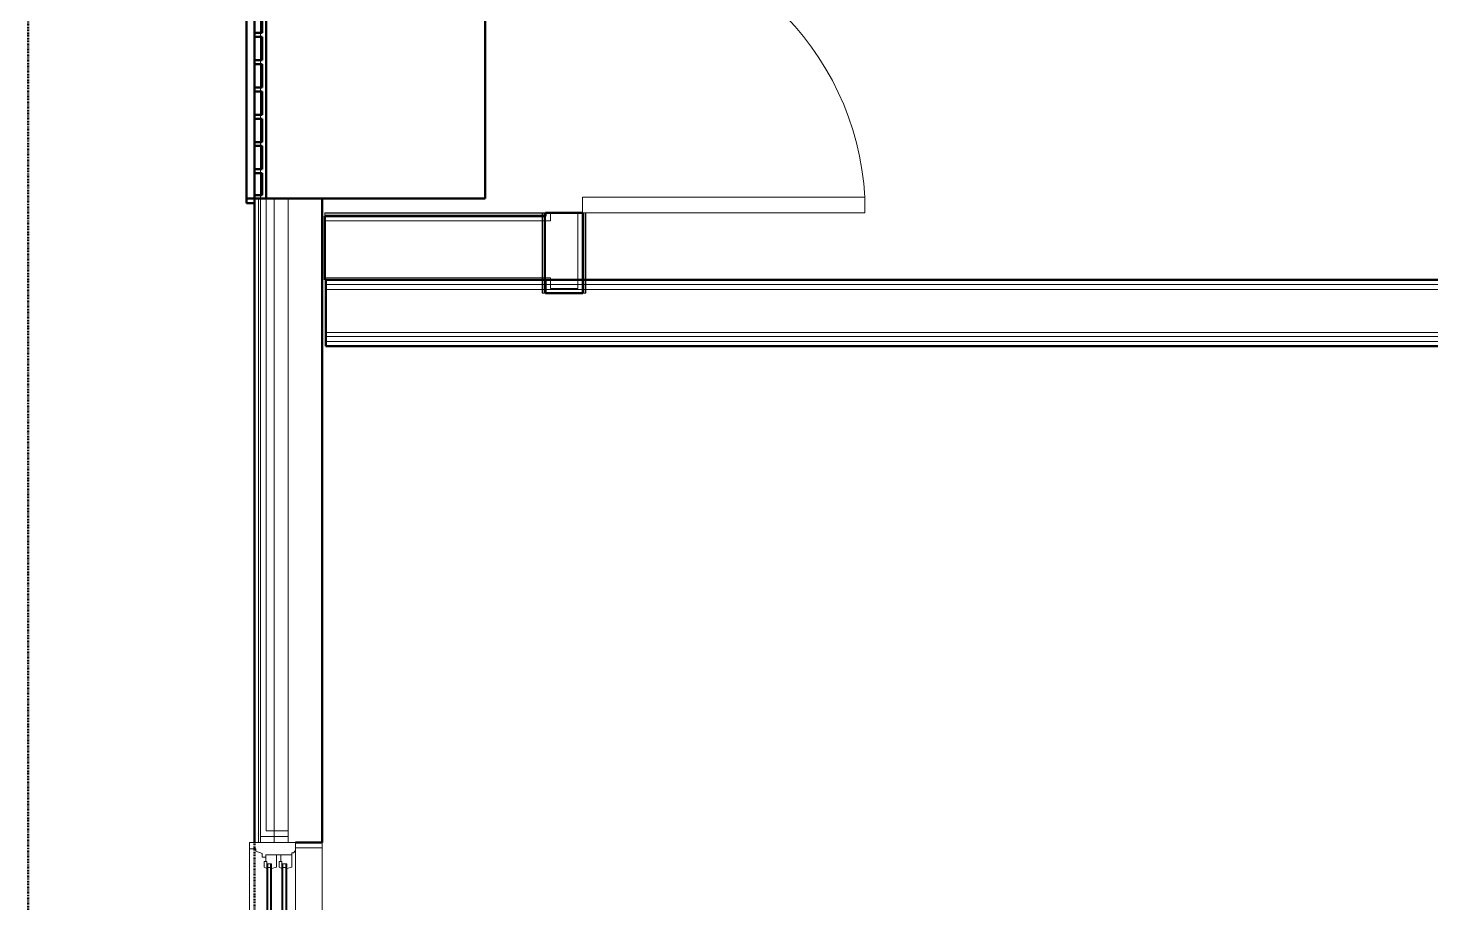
# Model space of a CAD drawing. Header units: inches. Extents: x -4218 to -1830, y 9756 to 12426.
# Drawn here: x -3860.7 to -3681.6, y 10273.3 to 10385 of the extents above; entities that cross this region are included whole.
import ezdxf

# ---------------------------------------------------------------- set-up
doc = ezdxf.new("R2010")
doc.units = ezdxf.units.IN
doc.header["$MEASUREMENT"] = 0
doc.linetypes.add('Dash 1_16_', pattern=[0.125, 0.0625, -0.0625])
for name, color, linetype, lineweight in [('0-1', 7, 'Continuous', 5), ('0-2', 252, 'Continuous', 9), ('A-DOOR-1', 7, 'Continuous', 9), ('A-DOOR-2', 50, 'Continuous', 20), ('A-GENM', 5, 'Continuous', 9), ('A-GENM-7', 5, 'Continuous', 50), ('A-GLAZ-1', 151, 'Continuous', 9), ('A-GLAZ-2', 151, 'Continuous', 20), ('A-WALL-1', 250, 'Continuous', 50), ('A-WALL-2', 10, 'Continuous', 13), ('A-WALL-3', 253, 'Continuous', 9), ('A-WALL-4', 254, 'Continuous', 9), ('A-WALL-5', 252, 'Continuous', 9), ('A-WALL-6', 7, 'Continuous', 9), ('A-WALL-8', 113, 'Continuous', 9), ('A-WALL-9', 113, 'Continuous', 50), ('C-PROP-LINE-1', 91, 'Dash 1_16_', 50), ('C-TOPO-1', 253, 'Continuous', 9), ('I-WALL-1', 250, 'Continuous', 50), ('I-WALL-2', 254, 'Continuous', 9), ('I-WALL-3', 253, 'Continuous', 9), ('I-WALL-4', 252, 'Continuous', 9), ('S-FNDN-5', 32, 'Continuous', 9)]:
    doc.layers.add(name, color=color, linetype=linetype, lineweight=lineweight)

# ---------------------------------------------------------------- blocks, each defined once
blk = doc.blocks.new('Basic Wall _ INT - W4BØF - _5_8 GYP - 2X4 WOOD_BATT_ - 5_8 GYP_ - ___-2680638-BACKGROUND - 1ST FLOOR')
at = {"layer": 'A-WALL-3'}
for p, q in [((-3795.02, 10361.36), (-3795.09, 10361.36)), ((-3794.88, 10361.36), (-3795.02, 10361.36)), ((-3795.02, 10361.36), (-3795.02, 10361.26)), ((-3795.02, 10361.26), (-3795.02, 10361.17)), ((-3795.02, 10361.17), (-3795.02, 10361.11)), ((-3795.02, 10360.96), (-3795.02, 10352.84)), ((-3794.67, 10351.11), (-3794.67, 10360.96)), ((-3795.02, 10352.84), (-3795.02, 10351.11)), ((-3795.09, 10351.11), (-3795.02, 10351.11)), ((-3795.02, 10351.11), (-3794.88, 10351.11)), ((-3794.88, 10351.11), (-3794.81, 10351.11)), ((-3794.7, 10351.11), (-3794.67, 10351.11))]:
    blk.add_line(p, q, dxfattribs=at)
at = {"layer": 'A-WALL-5'}
for p, q in [((-3795.09, 10361.36), (-3795.09, 10361.26)), ((-3795.09, 10361.26), (-3795.09, 10361.17)), ((-3795.09, 10361.17), (-3795.09, 10361.11)), ((-3795.09, 10360.96), (-3795.09, 10352.84)), ((-3794.81, 10361.36), (-3794.88, 10361.36)), ((-3794.8, 10360.96), (-3794.8, 10353.12)), ((-3794.67, 10361.36), (-3794.7, 10361.36)), ((-3794.67, 10360.96), (-3794.67, 10361.36)), ((-3795.09, 10352.84), (-3795.09, 10351.11)), ((-3794.8, 10353.09), (-3794.8, 10352.84)), ((-3794.8, 10352.84), (-3794.8, 10351.11)), ((-3794.8, 10351.11), (-3795.09, 10351.11)), ((-3794.72, 10351.11), (-3794.8, 10351.11)), ((-3794.67, 10351.11), (-3794.72, 10351.11))]:
    blk.add_line(p, q, dxfattribs=at)
at = {"layer": 'A-WALL-6'}
for p, q in [((-3795.09, 10361.36), (-3794.8, 10361.36)), ((-3794.8, 10361.36), (-3794.8, 10360.96)), ((-3794.8, 10361.36), (-3794.72, 10361.36)), ((-3794.72, 10361.36), (-3794.67, 10361.36))]:
    blk.add_line(p, q, dxfattribs=at)
blk = doc.blocks.new('Basic Wall _ INT - W4BØF - _5_8 GYP - 2X4 WOOD_BATT_ - 5_8 GYP_ - ___-2680639-BACKGROUND - 1ST FLOOR')
at = {"layer": 'A-WALL-3'}
for p, q in [((-3789.92, 10351.11), (-3789.92, 10352.84)), ((-3789.57, 10352.84), (-3789.57, 10351.11)), ((-3789.92, 10351.11), (-3789.9, 10351.11)), ((-3789.78, 10351.11), (-3789.72, 10351.11)), ((-3789.72, 10351.11), (-3789.57, 10351.11)), ((-3789.57, 10351.11), (-3789.51, 10351.11))]:
    blk.add_line(p, q, dxfattribs=at)
at = {"layer": 'A-WALL-5'}
for p, q in [((-3789.9, 10361.36), (-3789.92, 10361.36)), ((-3789.92, 10352.84), (-3789.92, 10361.36)), ((-3789.72, 10361.36), (-3789.78, 10361.36)), ((-3789.57, 10361.36), (-3789.72, 10361.36)), ((-3789.51, 10361.36), (-3789.57, 10361.36)), ((-3789.57, 10361.36), (-3789.57, 10352.84)), ((-3789.8, 10351.11), (-3789.8, 10352.84)), ((-3789.51, 10352.84), (-3789.51, 10351.11)), ((-3789.88, 10351.11), (-3789.92, 10351.11)), ((-3789.86, 10351.11), (-3789.88, 10351.11)), ((-3789.84, 10351.11), (-3789.86, 10351.11)), ((-3789.8, 10351.11), (-3789.84, 10351.11)), ((-3789.78, 10351.11), (-3789.8, 10351.11)), ((-3789.51, 10351.11), (-3789.78, 10351.11))]:
    blk.add_line(p, q, dxfattribs=at)
at = {"layer": 'A-WALL-6'}
for p, q in [((-3789.92, 10361.36), (-3789.88, 10361.36)), ((-3789.88, 10361.36), (-3789.8, 10361.36)), ((-3789.8, 10352.84), (-3789.8, 10361.36)), ((-3789.8, 10361.36), (-3789.51, 10361.36)), ((-3789.51, 10361.36), (-3789.51, 10352.84))]:
    blk.add_line(p, q, dxfattribs=at)
blk = doc.blocks.new('SWING - SINGLE - FLUSH - 36_ x 80_ - OFFSET PIVOT DOOR AT MAGIC PAK AND WASHER_DRYER-3199414-BACKGROUND - 1ST FLOOR')
at = {"layer": 'A-DOOR-1'}
blk.add_arc((18, 2.37), 36.07, 93.1789, 180, dxfattribs=at)
at = {"layer": 'A-DOOR-2'}
for p, q in [((16, 2.37), (16, 38.39)), ((18, 38.39), (16, 38.39)), ((18, 2.37), (18, 38.39)), ((18, 2.37), (16, 2.37))]:
    blk.add_line(p, q, dxfattribs=at)
blk = doc.blocks.new('Basic Wall _ INT - W8FØF - INT - _5_8 GYP - 2X8 WOOD_BATT__ - ___-2702889-BACKGROUND - 1ST FLOOR')
at = {"layer": 'A-WALL-3'}
for p, q in [((-3795.09, 10361.32), (-3794.97, 10361.32)), ((-3794.97, 10361.32), (-3794.88, 10361.32)), ((-3794.88, 10361.32), (-3794.82, 10361.32)), ((-3794.67, 10361.36), (-3794.67, 10361.17)), ((-3794.67, 10361.17), (-3794.67, 10361.09)), ((-3794.67, 10361.09), (-3794.67, 10361.05)), ((-3794.67, 10361.09), (-3794.67, 10361.09)), ((-3794.67, 10361.05), (-3794.67, 10361.03))]:
    blk.add_line(p, q, dxfattribs=at)
at = {"layer": 'A-WALL-4'}
for p, q in [((-3794.67, 10361.32), (-3794.67, 10361.36)), ((-3794.67, 10361.17), (-3794.67, 10361.32)), ((-3794.67, 10361.1), (-3794.67, 10361.17)), ((-3794.67, 10360.96), (-3794.67, 10360.99))]:
    blk.add_line(p, q, dxfattribs=at)
at = {"layer": 'A-WALL-5'}
for p, q in [((-3822.82, 10361.38), (-3822.82, 10361.32)), ((-3822.82, 10361.32), (-3822.82, 10361.17)), ((-3822.82, 10361.32), (-3795.09, 10361.32)), ((-3822.82, 10361.17), (-3822.82, 10361.1)), ((-3822.82, 10360.99), (-3822.82, 10360.96)), ((-3794.67, 10360.96), (-3822.82, 10360.96)), ((-3794.67, 10361.03), (-3794.67, 10361.01)), ((-3794.67, 10361.01), (-3794.67, 10360.96))]:
    blk.add_line(p, q, dxfattribs=at)
at = {"layer": 'A-WALL-6'}
for p, q in [((-3822.82, 10361.09), (-3822.82, 10361.38)), ((-3822.82, 10361.38), (-3794.67, 10361.38)), ((-3794.67, 10361.09), (-3822.82, 10361.09)), ((-3822.82, 10361.01), (-3822.82, 10361.09)), ((-3822.82, 10360.96), (-3822.82, 10361.01))]:
    blk.add_line(p, q, dxfattribs=at)
blk = doc.blocks.new('CTR - 1st Phase - Unit Layouts_rvt-1-BACKGROUND - 1ST FLOOR')
at = {"layer": 'A-WALL-1'}
for p, q in [((-3794.67, 10360.96), (-3822.82, 10360.96)), ((-3822.82, 10360.96), (-3822.82, 10352.84)), ((-3794.67, 10361.36), (-3794.67, 10360.96)), ((-3789.92, 10361.36), (-3794.67, 10361.36)), ((-3789.92, 10351.11), (-3789.92, 10361.36)), ((-3822.82, 10352.84), (-3794.67, 10352.84)), ((-3794.67, 10352.84), (-3794.67, 10351.11)), ((-3794.67, 10351.11), (-3794.05, 10351.11)), ((-3794.05, 10351.11), (-3790.55, 10351.11)), ((-3790.55, 10351.11), (-3789.92, 10351.11))]:
    blk.add_line(p, q, dxfattribs=at)
at = {"layer": 'A-WALL-2'}
for p, q in [((-3794.67, 10360.34), (-3822.82, 10360.34)), ((-3794.05, 10360.34), (-3794.67, 10360.34)), ((-3794.05, 10360.34), (-3794.05, 10361.36)), ((-3790.55, 10351.73), (-3790.55, 10361.36)), ((-3794.67, 10353.09), (-3822.82, 10353.09)), ((-3794.05, 10353.09), (-3794.67, 10353.09)), ((-3794.05, 10352.84), (-3794.67, 10352.84)), ((-3794.05, 10352.84), (-3794.05, 10353.09)), ((-3794.05, 10353.09), (-3794.05, 10352.84)), ((-3794.05, 10351.73), (-3794.05, 10352.84)), ((-3794.05, 10351.73), (-3790.55, 10351.73))]:
    blk.add_line(p, q, dxfattribs=at)
at = {"layer": 'A-WALL-3'}
for p, q in [((-3795.09, 10360.96), (-3822.82, 10360.96)), ((-3789.92, 10352.84), (-3789.92, 10361.36)), ((-3822.72, 10352.84), (-3795.09, 10352.84)), ((-3789.92, 10351.11), (-3794.67, 10351.11))]:
    blk.add_line(p, q, dxfattribs=at)
at = {"layer": 'A-WALL-4'}
for p, q in [((-3794.97, 10360.96), (-3795.09, 10360.96)), ((-3794.88, 10360.96), (-3794.97, 10360.96)), ((-3794.82, 10360.96), (-3794.88, 10360.96)), ((-3794.67, 10361.36), (-3794.67, 10361.11)), ((-3795.07, 10352.84), (-3794.97, 10352.84)), ((-3794.95, 10352.84), (-3794.88, 10352.84)), ((-3794.87, 10352.84), (-3794.82, 10352.84)), ((-3794.67, 10352.84), (-3794.67, 10351.11)), ((-3789.92, 10351.11), (-3789.92, 10352.84))]:
    blk.add_line(p, q, dxfattribs=at)
at = {"layer": 'A-WALL-5'}
for p, q in [((-3822.82, 10352.84), (-3822.82, 10360.96)), ((-3794.67, 10361.36), (-3789.92, 10361.36)), ((-3822.82, 10352.84), (-3822.72, 10352.84))]:
    blk.add_line(p, q, dxfattribs=at)
at = {"layer": '0-2', "rotation": 269.9999999999992}
blk.add_blockref('SWING - SINGLE - FLUSH - 36_ x 80_ - OFFSET PIVOT DOOR AT MAGIC PAK AND WASHER_DRYER-3199414-BACKGROUND - 1ST FLOOR', (-3792.3, 10379.36), dxfattribs=at)
at = {"layer": '0-2'}
for name in ['Basic Wall _ INT - W8FØF - INT - _5_8 GYP - 2X8 WOOD_BATT__ - ___-2702889-BACKGROUND - 1ST FLOOR', 'Basic Wall _ INT - W4BØF - _5_8 GYP - 2X4 WOOD_BATT_ - 5_8 GYP_ - ___-2680638-BACKGROUND - 1ST FLOOR', 'Basic Wall _ INT - W4BØF - _5_8 GYP - 2X4 WOOD_BATT_ - 5_8 GYP_ - ___-2680639-BACKGROUND - 1ST FLOOR']:
    blk.add_blockref(name, (0, 0), dxfattribs=at)
blk = doc.blocks.new('CTR  - Topography_rvt-1-BACKGROUND - 1ST FLOOR')
at = {"layer": 'C-TOPO-1'}
blk.add_line((-3831.32, 10363.19), (-3831.32, 10281.01), dxfattribs=at)
blk = doc.blocks.new('CTR - 1st Phase - Common Walls_rvt-1-BACKGROUND - 1ST FLOOR')
at = {"layer": 'A-WALL-2'}
for p, q in [((-3504.67, 10352.21), (-3822.72, 10352.21)), ((-3504.67, 10351.59), (-3822.72, 10351.59)), ((-3499.17, 10346.09), (-3822.72, 10346.09)), ((-3499.17, 10345.59), (-3822.72, 10345.59)), ((-3499.17, 10344.96), (-3822.72, 10344.96))]:
    blk.add_line(p, q, dxfattribs=at)
at = {"layer": 'I-WALL-1'}
for p, q in [((-3505.3, 10352.84), (-3822.72, 10352.84)), ((-3822.72, 10352.84), (-3822.72, 10344.34)), ((-3822.72, 10344.34), (-3636.46, 10344.34))]:
    blk.add_line(p, q, dxfattribs=at)
at = {"layer": 'I-WALL-2'}
for p, q in [((-3794.97, 10352.84), (-3795.07, 10352.84)), ((-3794.88, 10352.84), (-3794.95, 10352.84)), ((-3794.82, 10352.84), (-3794.87, 10352.84)), ((-3794.05, 10352.84), (-3794.67, 10352.84))]:
    blk.add_line(p, q, dxfattribs=at)
at = {"layer": 'I-WALL-3'}
for p, q in [((-3795.09, 10352.84), (-3822.72, 10352.84)), ((-3789.92, 10352.84), (-3794.05, 10352.84)), ((-3789.72, 10352.84), (-3789.77, 10352.84)), ((-3789.63, 10352.84), (-3789.71, 10352.84)), ((-3789.51, 10352.84), (-3789.61, 10352.84))]:
    blk.add_line(p, q, dxfattribs=at)
at = {"layer": 'I-WALL-4'}
for p, q in [((-3822.72, 10344.34), (-3822.72, 10352.84)), ((-3505.3, 10352.84), (-3789.51, 10352.84)), ((-3822.72, 10344.34), (-3676.46, 10344.34))]:
    blk.add_line(p, q, dxfattribs=at)
blk = doc.blocks.new('Window-Double_Hung-Andersen-400_Series-Tilt_Wash - DOUBLE HUNG - COTTAGE - 1ST FLOOR-2889518-BACKGROUND - 1ST FLOOR')
at = {"layer": 'A-GLAZ-1'}
for p, q in [((-16.29, 2.62), (-15.7, 2.62)), ((-16.29, 2.25), (-15.7, 2.25)), ((-15.82, 2.62), (-15.82, 2.25)), ((-15.7, 2.75), (15.7, 2.75)), ((-15.7, 2.62), (15.7, 2.62)), ((-15.7, 2.25), (15.7, 2.25)), ((-15.7, 2.12), (15.7, 2.12)), ((16.29, 2.62), (15.7, 2.62)), ((16.29, 2.25), (15.7, 2.25)), ((15.82, 2.62), (15.82, 2.25)), ((-16.29, 0.69), (-15.7, 0.69)), ((-16.29, 0.31), (-15.7, 0.31)), ((-15.82, 0.69), (-15.82, 0.31)), ((-15.7, 0.81), (15.7, 0.81)), ((-15.7, 0.69), (15.7, 0.69)), ((-15.7, 0.31), (15.7, 0.31)), ((-15.7, 0.19), (15.7, 0.19)), ((16.29, 0.69), (15.7, 0.69)), ((16.29, 0.31), (15.7, 0.31)), ((15.82, 0.69), (15.82, 0.31)), ((18.95, -0.94), (-18.95, -0.94)), ((-18.95, -0.94), (-18.95, -4.31)), ((-18.32, -0.94), (-18.32, -4.31)), ((18.32, -0.94), (18.32, -4.31)), ((18.95, -4.31), (18.95, -0.94)), ((-18.95, -4.31), (18.95, -4.31))]:
    blk.add_line(p, q, dxfattribs=at)
at = {"layer": 'A-GLAZ-2'}
for p, q in [((19.01, 4.94), (-19.01, 4.94)), ((-19.01, 4.94), (-19.01, -0.94)), ((-18.2, 4.94), (-18.2, 4.12)), ((-18.2, 4.12), (-17.92, 4.12)), ((-17.92, 4.12), (-17.61, 3.31)), ((17.92, 4.12), (17.61, 3.31)), ((18.2, 4.12), (17.92, 4.12)), ((18.2, 4.94), (18.2, 4.12)), ((19.01, -0.94), (19.01, 4.94)), ((-19.01, 3.56), (-20.51, 3.56)), ((-17.61, 3.31), (-17.14, 3.31)), ((-17.42, 2.87), (-16.57, 2.87)), ((-17.42, 2.87), (-17.42, -0.44)), ((-17.14, 3.31), (-17.14, 2.87)), ((-15.86, 3.09), (-16.57, 3.09)), ((-16.57, 2.75), (-16.57, 3.09)), ((-15.7, 2.75), (-16.57, 2.75)), ((-16.29, 2.75), (-16.29, 2.12)), ((-15.7, 2.12), (-16.29, 2.12)), ((-15.86, 3.09), (-15.7, 2.75)), ((-15.86, 1.5), (-15.7, 2.12)), ((15.86, 3.09), (15.7, 2.75)), ((15.7, 2.75), (16.57, 2.75)), ((15.7, 2.12), (16.29, 2.12)), ((15.86, 1.5), (15.7, 2.12)), ((15.86, 3.09), (16.57, 3.09)), ((16.29, 2.75), (16.29, 2.12)), ((16.57, 2.75), (16.57, 3.09)), ((17.42, 2.87), (16.57, 2.87)), ((17.14, 3.31), (17.14, 2.87)), ((17.61, 3.31), (17.14, 3.31)), ((17.42, 2.87), (17.42, -0.44)), ((19.01, 3.56), (20.51, 3.56)), ((-17.42, 1.5), (-15.86, 1.5)), ((-17.42, 0.94), (-16.57, 0.94)), ((-15.86, 1.16), (-16.57, 1.16)), ((-16.57, 0.81), (-16.57, 1.16)), ((-15.7, 0.81), (-16.57, 0.81)), ((-16.29, 0.81), (-16.29, 0.19)), ((-15.7, 0.19), (-16.29, 0.19)), ((-15.86, 1.16), (-15.7, 0.81)), ((-15.86, -0.44), (-15.7, 0.19)), ((15.86, 1.16), (15.7, 0.81)), ((15.7, 0.81), (16.57, 0.81)), ((15.7, 0.19), (16.29, 0.19)), ((15.86, -0.44), (15.7, 0.19)), ((17.42, 1.5), (15.86, 1.5)), ((15.86, 1.16), (16.57, 1.16)), ((16.29, 0.81), (16.29, 0.19)), ((16.57, 0.81), (16.57, 1.16)), ((17.42, 0.94), (16.57, 0.94)), ((-19.01, -0.94), (19.01, -0.94)), ((-17.67, -0.66), (-18, -0.94)), ((-17.67, -0.66), (-17.67, -0.44)), ((-17.67, -0.44), (-15.86, -0.44)), ((17.67, -0.44), (15.86, -0.44)), ((17.67, -0.66), (17.67, -0.44)), ((17.67, -0.66), (18, -0.94))]:
    blk.add_line(p, q, dxfattribs=at)
blk = doc.blocks.new('Basic Wall _ EXT - C8AØF - _10_ CONCRETE _ 2_ EPS INSUL_ - ___-2578961-BACKGROUND - 1ST FLOOR')
at = {"layer": 'S-FNDN-5'}
for p, q in [((-3831.32, 10363.19), (-3831.32, 10281.01)), ((-3831.32, 10281.01), (-3831.32, 10363.19))]:
    blk.add_line(p, q, dxfattribs=at)
blk = doc.blocks.new('V-Series_EWC4_SPVU_RFA_2015 - 1ST FLOOR-2484708-BACKGROUND - 1ST FLOOR')
at = {"layer": 'A-GENM'}
for p, q in [((-3131.33, 12089.69), (-3128.53, 12089.69)), ((-3128.03, 12089.69), (-3125.05, 12089.69)), ((-3124.55, 12089.69), (-3121.57, 12089.69)), ((-3121.07, 12089.69), (-3118.08, 12089.69)), ((-3117.58, 12089.69), (-3114.6, 12089.69)), ((-3114.1, 12089.69), (-3111.11, 12089.69)), ((-3110.61, 12089.69), (-3107.63, 12089.69)), ((-3107.13, 12089.69), (-3104.33, 12089.69))]:
    blk.add_line(p, q, dxfattribs=at)
at = {"layer": 'A-GENM-7'}
for p, q in [((-3131.77, 12090.69), (-3132.33, 12090.69)), ((-3132.33, 12090.69), (-3132.33, 12089.69)), ((-3132.33, 12089.69), (-3131.77, 12089.69)), ((-3103.89, 12090.69), (-3131.77, 12090.69)), ((-3131.77, 12090.69), (-3131.77, 12089.69)), ((-3131.77, 12089.69), (-3131.77, 12090.69)), ((-3131.77, 12089.69), (-3103.89, 12089.69)), ((-3131.77, 12089.69), (-3131.77, 12060.25)), ((-3131.33, 12089.69), (-3131.77, 12089.69)), ((-3131.33, 12088.69), (-3131.33, 12089.69)), ((-3128.03, 12089.69), (-3128.53, 12089.69)), ((-3128.53, 12089.69), (-3128.53, 12088.69)), ((-3128.03, 12088.69), (-3128.03, 12089.69)), ((-3124.55, 12089.69), (-3125.05, 12089.69)), ((-3125.05, 12089.69), (-3125.05, 12088.69)), ((-3124.55, 12088.69), (-3124.55, 12089.69)), ((-3121.07, 12089.69), (-3121.57, 12089.69)), ((-3121.57, 12089.69), (-3121.57, 12088.69)), ((-3121.07, 12088.69), (-3121.07, 12089.69)), ((-3117.58, 12089.69), (-3118.08, 12089.69)), ((-3118.08, 12089.69), (-3118.08, 12088.69)), ((-3117.58, 12088.69), (-3117.58, 12089.69)), ((-3114.1, 12089.69), (-3114.6, 12089.69)), ((-3114.6, 12089.69), (-3114.6, 12088.69)), ((-3114.1, 12088.69), (-3114.1, 12089.69)), ((-3110.61, 12089.69), (-3111.11, 12089.69)), ((-3111.11, 12089.69), (-3111.11, 12088.69)), ((-3110.61, 12088.69), (-3110.61, 12089.69)), ((-3107.13, 12089.69), (-3107.63, 12089.69)), ((-3107.63, 12089.69), (-3107.63, 12088.69)), ((-3107.13, 12088.69), (-3107.13, 12089.69)), ((-3103.89, 12089.69), (-3104.33, 12089.69)), ((-3104.33, 12089.69), (-3104.33, 12088.69)), ((-3103.89, 12089.69), (-3103.89, 12090.69)), ((-3103.33, 12090.69), (-3103.89, 12090.69)), ((-3103.89, 12090.69), (-3103.89, 12089.69)), ((-3103.89, 12089.69), (-3103.33, 12089.69)), ((-3103.89, 12060.25), (-3103.89, 12089.69)), ((-3103.33, 12089.69), (-3103.33, 12090.69)), ((-3128.53, 12088.69), (-3131.33, 12088.69)), ((-3125.05, 12088.69), (-3128.03, 12088.69)), ((-3121.57, 12088.69), (-3124.55, 12088.69)), ((-3118.08, 12088.69), (-3121.07, 12088.69)), ((-3114.6, 12088.69), (-3117.58, 12088.69)), ((-3111.11, 12088.69), (-3114.1, 12088.69)), ((-3107.63, 12088.69), (-3110.61, 12088.69)), ((-3104.33, 12088.69), (-3107.13, 12088.69)), ((-3131.77, 12060.25), (-3103.89, 12060.25))]:
    blk.add_line(p, q, dxfattribs=at)
blk = doc.blocks.new('Family - ___-2835860-BACKGROUND - 1ST FLOOR')
at = {"layer": 'C-PROP-LINE-1'}
blk.add_line((-3860.72, 9980.19), (-3860.72, 11434.39), dxfattribs=at)
blk = doc.blocks.new('Family - ___-2835903-BACKGROUND - 1ST FLOOR')
at = {"layer": 'C-PROP-LINE-1'}
blk.add_line((-3831.82, 10009.09), (-3831.82, 12089.69), dxfattribs=at)
blk = doc.blocks.new('Family - ___-2835932-BACKGROUND - 1ST FLOOR')
at = {"layer": 'C-PROP-LINE-1'}
blk.add_line((-3860.72, 9980.19), (-3860.72, 12118.59), dxfattribs=at)

msp = doc.modelspace()

# ---------------------------------------------------------------- linework, layer by layer
at = {"layer": 'A-WALL-8'}
for p, q in [((-3831.07, 10434.24), (-3831.07, 10281.76)), ((-3830.32, 10363.19), (-3830.32, 10282.51)), ((-3829.32, 10281.01), (-3829.32, 10363.19)), ((-3827.51, 10363.19), (-3827.51, 10281.01)), ((-3831.07, 10281.76), (-3827.51, 10281.76)), ((-3830.32, 10282.51), (-3827.51, 10282.51)), ((-3823.2, 10280.95), (-3823.2, 10281.01))]:
    msp.add_line(p, q, dxfattribs=at)
at = {"layer": 'A-WALL-9'}
for p, q in [((-3831.82, 10434.99), (-3831.82, 10281.01)), ((-3830.32, 10363.19), (-3830.32, 10391.06)), ((-3823.2, 10363.19), (-3830.32, 10363.19)), ((-3823.2, 10281.01), (-3823.2, 10363.19)), ((-3826.57, 10281.01), (-3823.2, 10281.01))]:
    msp.add_line(p, q, dxfattribs=at)
at = {"layer": 'S-FNDN-5'}
msp.add_line((-3831.32, 10363.19), (-3831.32, 10281.01), dxfattribs=at)

# ---------------------------------------------------------------- block references
at = {"layer": '0-1'}
for name in ['CTR  - Topography_rvt-1-BACKGROUND - 1ST FLOOR', 'CTR - 1st Phase - Unit Layouts_rvt-1-BACKGROUND - 1ST FLOOR', 'CTR - 1st Phase - Common Walls_rvt-1-BACKGROUND - 1ST FLOOR']:
    msp.add_blockref(name, (0, 0), dxfattribs=at)
at = {"layer": 'A-GENM', "rotation": 89.99999999999994}
msp.add_blockref('V-Series_EWC4_SPVU_RFA_2015 - 1ST FLOOR-2484708-BACKGROUND - 1ST FLOOR', (8257.87, 13494.96), dxfattribs=at)
at = {"layer": 'A-GLAZ-1', "rotation": 89.99999999999885}
msp.add_blockref('Window-Double_Hung-Andersen-400_Series-Tilt_Wash - DOUBLE HUNG - COTTAGE - 1ST FLOOR-2889518-BACKGROUND - 1ST FLOOR', (-3827.51, 10262), dxfattribs=at)
at = {"layer": 'C-PROP-LINE-1'}
for name in ['Family - ___-2835860-BACKGROUND - 1ST FLOOR', 'Family - ___-2835932-BACKGROUND - 1ST FLOOR', 'Family - ___-2835903-BACKGROUND - 1ST FLOOR']:
    msp.add_blockref(name, (0, 0), dxfattribs=at)
at = {"layer": 'S-FNDN-5'}
msp.add_blockref('Basic Wall _ EXT - C8AØF - _10_ CONCRETE _ 2_ EPS INSUL_ - ___-2578961-BACKGROUND - 1ST FLOOR', (0, 0), dxfattribs=at)

doc.saveas('drawing.dxf')
